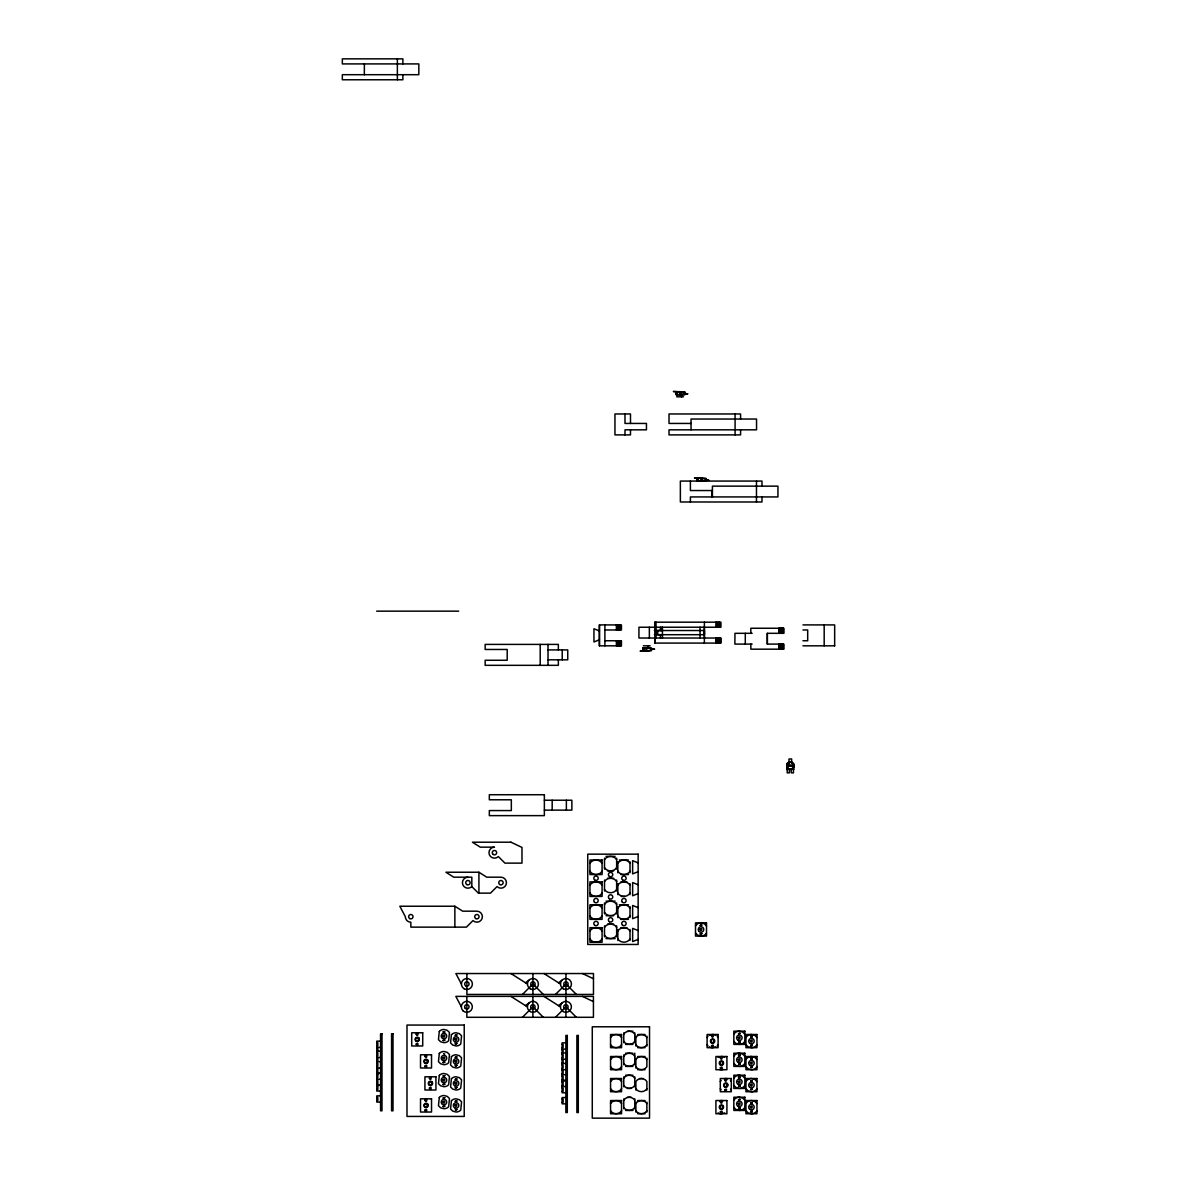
<?xml version="1.0" encoding="UTF-8"?>
<svg xmlns="http://www.w3.org/2000/svg" width="1177" height="1177" viewBox="0 0 1177 1177"><rect width="100%" height="100%" fill="white"/><g stroke="black" fill="none" stroke-linecap="round" stroke-linejoin="round"><path stroke-width="1.5" d="M704.376 643.083L704.376 622.177M745.291 644.099L745.291 633.314M750.838 644.099L750.838 649.174L783.823 649.174L783.823 644.099L767.33 644.099L767.33 633.314L783.823 633.314L783.823 628.253L750.808 628.253L750.838 633.314M778.821 649.174L778.821 644.099M778.806 633.314L778.806 628.253M779.292 649.174L779.292 644.099M779.277 633.314L779.277 628.253M779.777 649.174L779.777 644.099M779.762 633.314L779.762 628.253M780.248 644.099L780.557 649.174M780.233 633.314L780.233 628.253M780.719 649.174L780.719 644.099M780.719 633.314L780.719 628.253M781.19 649.174L781.19 644.099M781.175 633.314L781.175 628.253M781.646 649.174L781.646 644.099M781.646 633.314L781.646 628.253M782.102 649.174L782.102 644.099M782.102 633.314L782.102 628.253M782.543 649.174L782.543 644.099M782.543 633.314L782.543 628.253M782.985 649.174L782.985 644.099M782.985 633.314L782.985 628.253M783.411 649.174L783.411 644.099M783.411 633.314L783.411 628.253M656.03 638.022L656.03 622.177M790.9 766.212L792.915 766.242L792.915 765.035C791.327 767.124 787.545 764.52 791.65 765.491M793.901 765.638C794.078 770.229 786.574 770.229 786.751 765.638M417.776 1040.909L418.821 1038.938L418.041 1037.937M426.589 1062.934L427.619 1060.963L426.854 1059.962M430.988 1084.944L432.033 1082.972L431.253 1081.972M426.589 1106.968L427.619 1104.997L426.854 1103.982M713.159 1042.631L714.204 1040.674L713.424 1039.659M721.957 1064.655L723.002 1062.684L722.237 1061.683M726.371 1086.665L727.401 1084.694L726.636 1083.693M721.957 1108.69L723.002 1106.718L722.237 1105.718M589.942 863.329C592.487 858.989 599.52 858.989 602.08 863.329M604.507 859.696C607.052 855.341 614.085 855.341 616.645 859.696M589.942 885.207C592.487 880.867 599.52 880.867 602.08 885.207M602.08 871.245C599.52 875.585 592.487 875.585 589.942 871.245M617.851 863.329C620.411 858.989 627.444 858.989 630.004 863.329M604.507 881.573C607.052 877.218 614.085 877.218 616.645 881.573M616.645 867.596C614.085 871.951 607.052 871.951 604.507 867.596M589.942 908.114C592.487 903.759 599.52 903.759 602.08 908.114M602.08 893.108C599.52 897.462 592.487 897.462 589.942 893.108M617.851 885.207C620.411 880.867 627.444 880.867 630.004 885.207M604.507 904.466C607.052 900.125 614.085 900.125 616.645 904.466M630.004 871.245C627.444 875.585 620.411 875.585 617.851 871.245M616.645 889.474C614.085 893.814 607.052 893.814 604.507 889.474M589.942 931.022C592.487 926.667 599.52 926.667 602.08 931.022M602.08 916.015C599.461 920.267 592.502 920.414 589.942 916.015M617.851 908.114C620.411 903.759 627.444 903.759 630.004 908.114M630.004 893.108C627.444 897.462 620.411 897.462 617.851 893.108M604.507 927.373C607.052 923.033 614.085 923.033 616.645 927.373M616.645 912.381C614.085 916.721 607.052 916.721 604.507 912.381M602.08 938.922C599.52 943.277 592.487 943.277 589.942 938.922M617.851 931.022C620.411 926.667 627.444 926.667 630.004 931.022M630.004 916.015C627.444 920.37 620.411 920.37 617.851 916.015M616.645 935.288C614.085 939.629 607.052 939.629 604.507 935.288M630.004 938.922C627.444 943.277 620.411 943.277 617.851 938.922M695.504 925.887L696.343 924.813A6.606 6.606 0 0 1 701.006 922.871L704.317 923.754L706.509 925.887M610.554 1037.511C612.879 1033.568 619.249 1033.568 621.559 1037.511M623.766 1034.215C626.076 1030.272 632.461 1030.272 634.771 1034.215M706.509 933.067L705.685 934.155A6.606 6.606 0 0 1 701.006 936.083L697.711 935.2L695.504 933.067M621.559 1044.676C619.249 1048.619 612.879 1048.619 610.554 1044.676M610.554 1059.521C612.879 1055.578 619.249 1055.578 621.559 1059.521M635.874 1037.511C638.184 1033.568 644.569 1033.568 646.879 1037.511M634.771 1041.38C632.461 1045.323 626.076 1045.323 623.766 1041.38M623.766 1056.225C626.076 1052.282 632.461 1052.282 634.771 1056.225M621.559 1066.7C619.249 1070.643 612.879 1070.643 610.554 1066.7M610.554 1081.545C612.879 1077.602 619.249 1077.602 621.559 1081.545M646.879 1044.676C644.569 1048.619 638.184 1048.619 635.874 1044.676M635.874 1059.521C638.184 1055.578 644.569 1055.578 646.879 1059.521M634.771 1063.39C632.461 1067.333 626.076 1067.333 623.766 1063.39M623.766 1078.235C626.076 1074.292 632.461 1074.292 634.771 1078.235M621.559 1088.71C619.19 1092.565 612.879 1092.697 610.554 1088.71M610.554 1103.555C612.879 1099.612 619.249 1099.612 621.559 1103.555M634.771 1085.415C632.461 1089.358 626.076 1089.358 623.766 1085.415M623.766 1100.26C626.076 1096.317 632.461 1096.317 634.771 1100.26M621.559 1110.72C619.249 1114.663 612.879 1114.663 610.554 1110.72M646.879 1088.71C644.569 1092.653 638.184 1092.653 635.874 1088.71M635.874 1103.555C638.184 1099.612 644.569 1099.612 646.879 1103.555M634.771 1107.425C632.461 1111.368 626.076 1111.368 623.766 1107.425M646.879 1110.72C644.569 1114.663 638.184 1114.663 635.874 1110.72M707.097 1037.511L707.936 1036.422M717.279 1045.764L718.102 1044.676M733.845 1034.215L734.683 1033.126A6.606 6.606 0 0 1 739.347 1031.184L742.658 1032.067L744.85 1034.215M745.953 1037.511L746.792 1036.422A6.606 6.606 0 0 1 751.456 1034.495L754.766 1035.377L756.958 1037.511M744.85 1041.38L744.011 1042.469A6.606 6.606 0 0 1 739.347 1044.396L736.052 1043.513L733.845 1041.38M733.845 1056.225L734.683 1055.136A6.606 6.606 0 0 1 739.347 1053.209L742.658 1054.092L744.85 1056.225M720.309 1081.545L721.148 1080.457M756.958 1044.676L756.134 1045.764A6.606 6.606 0 0 1 751.456 1047.692L748.16 1046.809L745.953 1044.676M745.953 1059.521L746.792 1058.447A6.606 6.606 0 0 1 751.456 1056.505L754.766 1057.387L756.958 1059.521M744.85 1063.39L744.011 1064.479A6.606 6.606 0 0 1 739.347 1066.406L736.052 1065.523L733.845 1063.39M733.845 1078.235L734.683 1077.146A6.606 6.606 0 0 1 739.347 1075.219L742.658 1076.102L744.85 1078.235M750.499 1057.608L752.412 1057.608M738.391 1076.322L740.304 1076.322M730.476 1089.799L731.314 1088.71M756.958 1066.7L756.134 1067.774A6.606 6.606 0 0 1 751.456 1069.716L748.16 1068.834L745.953 1066.7M745.953 1081.545L746.792 1080.457A6.606 6.606 0 0 1 751.456 1078.515L754.766 1079.412L756.958 1081.545M744.85 1085.415L744.011 1086.489A6.606 6.606 0 0 1 739.347 1088.431L736.052 1087.548L733.845 1085.415M733.845 1100.26L734.683 1099.171A6.606 6.606 0 0 1 739.347 1097.229L742.658 1098.126L744.85 1100.26M740.304 1109.337L738.391 1109.337M756.958 1088.71L756.134 1089.799A6.606 6.606 0 0 1 751.456 1091.726L748.16 1090.844L745.953 1088.71M745.953 1103.555L746.792 1102.466A6.606 6.606 0 0 1 751.456 1100.539L754.766 1101.422L756.958 1103.555M744.85 1107.425L744.011 1108.513A6.606 6.606 0 0 1 739.347 1110.441L736.052 1109.558L733.845 1107.425M756.958 1110.72L756.134 1111.809A6.606 6.606 0 0 1 751.456 1113.751L748.16 1112.868L745.953 1110.72M522.47 994.447L532.931 984.001L543.391 994.447M522.441 1017.296L532.887 1006.835L543.347 1017.296M555.5 994.447L565.96 984.001L576.406 994.447M555.456 1017.296L565.916 1006.835L576.377 1017.296M525.53 982.795L529.047 980.103M525.486 1005.629L529.003 1002.936M558.56 982.795L562.062 980.103M558.516 1005.629L562.017 1002.936M701.786 935.215L700.227 935.215M740.127 1043.528L738.567 1043.528M738.567 1054.077L740.127 1054.077M752.235 1112.868L750.676 1112.868M709.304 1035.377L712.6 1034.495A6.606 6.606 0 0 1 715.91 1035.377M715.91 1046.809L712.6 1047.692A6.606 6.606 0 0 1 709.304 1046.809M750.911 1035.186L752 1035.186M718.102 1057.387L721.413 1056.505A6.606 6.606 0 0 1 724.708 1057.387M752 1047L750.911 1047M724.708 1112.868L721.413 1113.751A6.606 6.606 0 0 1 718.102 1112.868M599.461 639.773L593.944 641.965L593.944 628.753L599.461 630.96M638.14 871.686L632.637 873.893L632.637 860.681L638.14 862.888M638.14 893.564L632.637 895.771L632.637 882.559L638.14 884.766M638.14 916.471L632.637 918.678L632.637 905.466L638.14 907.658M638.14 939.378L632.637 941.571L632.637 928.373L638.14 930.566M380.568 1047.398L376.817 1047.398M376.817 1051.208L380.568 1051.208M380.568 1057.476L376.817 1057.476M376.817 1061.713L380.568 1061.713M380.568 1067.98L376.817 1067.98M376.817 1072.983L380.568 1072.983M380.568 1079.25L376.817 1079.25M376.817 1084.797L380.568 1084.797M380.568 1091.064L376.817 1091.064L376.817 1041.13L380.568 1041.13M565.872 1049.119L562.12 1049.119M562.12 1052.929L565.872 1052.929M380.568 1102.113L376.817 1102.113L376.817 1095.831L380.568 1095.831M565.872 1059.212L562.12 1059.212M562.12 1063.434L565.872 1063.434M565.872 1069.702L562.12 1069.702M562.12 1074.704L565.872 1074.704M565.872 1080.972L562.12 1080.972M562.12 1086.518L565.872 1086.518M565.872 1092.786L562.12 1092.786L562.12 1042.851L565.872 1042.851M565.872 1103.835L562.12 1103.835L562.12 1097.553L565.872 1097.553M789.399 762.181L791.253 762.181M723.119 1069.496L721.413 1069.716A6.606 6.606 0 0 1 719.691 1069.496M724.105 1078.75L725.812 1078.515A6.606 6.606 0 0 1 727.518 1078.75M719.691 1100.76L721.413 1100.539A6.606 6.606 0 0 1 723.119 1100.76M646.408 650.44L645.276 650.454L648.292 650.44M444.788 1054.018L443.552 1053.68M662.445 627.223L662.445 634.697L657.737 634.712L657.693 630.534M704.405 638.022L704.405 627.238L700.035 627.223L638.934 627.238L638.934 638.022L720.942 638.022L720.942 643.083L654.853 643.083L654.853 622.177L720.942 622.177L720.942 627.238L704.376 627.238M657.737 630.534L704.42 630.519L704.449 634.697L654.397 634.712M646.423 648.027L646.482 651.102L647.556 650.66M678.54 392.176L680.115 391.956M683.866 393.383L687.898 393.824L683.19 393.824M676.495 394.825L683.602 394.604M676.657 396.796L683.44 396.796M691.061 423.44L669.022 423.44L669.022 413.966L740.583 413.966L740.583 419.041M704.994 479.863L709.025 480.304L704.994 480.304M697.623 481.29L703.964 481.069M712.423 490.544L690.399 490.544L690.399 481.069M376.655 611.157L458.662 611.157M802.949 624.899L834.67 624.913L834.655 645.82M604.919 629.975L621.456 629.975L621.456 624.913L599.387 624.913L599.387 645.82L621.456 645.82L621.427 640.759L604.919 640.759M802.949 629.975L807.687 629.975L807.687 640.759L802.949 640.759M654.397 630.534L662.445 630.519M752.147 633.314L734.963 633.314L734.875 644.099L752.147 644.099M643.392 645.82L650.175 645.82M802.949 645.82L834.67 645.82M643.231 647.806L650.322 648.027M649.925 648.792L654.647 649.233L651.411 648.792M548.026 649.91L567.741 649.91L567.741 659.826L548.026 659.826M789.502 765.638L791.15 765.638M544.362 800.228L571.875 800.228L571.875 810.129L544.362 810.129M606.023 856.356L615.13 856.356M619.382 860.004L628.474 860.004M607.538 870.936L613.614 870.936M478.921 872.231L445.906 872.231L453.719 877.189L471.815 877.189L471.815 886.575L478.377 893.137L490.485 893.137L497.047 886.575A5.502 5.502 0 0 0 506.022 884.795A5.502 5.502 0 0 0 500.946 877.189L486.748 877.189L478.921 872.231L478.921 893.137M620.897 874.57L628.474 874.57M607.538 878.233L613.614 878.233M620.897 881.882L626.958 881.882M621.324 896.447L624.796 896.447M606.023 901.141L615.13 901.141M619.382 904.789L628.474 904.789M454.866 906.231L399.827 906.231L405.329 916.677A5.502 5.502 0 0 0 410.832 922.179L410.832 927.138L466.43 927.138L472.992 920.576A5.502 5.502 0 0 0 481.967 918.781A5.502 5.502 0 0 0 476.876 911.175L462.693 911.175L454.866 906.231L454.866 927.138M606.023 915.706L613.614 915.706M620.897 919.355L628.474 919.355M607.538 924.048L613.614 924.048M620.897 927.682L626.958 927.682M606.023 938.613L615.13 938.613M627.429 1031.184L632.932 1031.184M443.14 1031.994L444.788 1031.979M637.713 1034.495L645.04 1034.495M376.817 1042.616L377.817 1042.616L377.817 1045.912L376.817 1045.912M562.12 1044.337L563.106 1044.337L563.106 1047.633L562.12 1047.633M625.605 1044.396L632.932 1044.396M637.713 1047.692L645.04 1047.692M376.817 1048.089L377.817 1048.089L377.817 1051.399L376.817 1051.399M562.12 1049.825L563.106 1049.825L563.106 1053.121L562.12 1053.121M376.817 1052.694L377.817 1052.694L377.817 1055.99L376.817 1055.99M625.605 1053.209L632.932 1053.209M562.12 1054.415L563.106 1054.415L563.106 1057.726L562.12 1057.726M637.713 1056.505L645.04 1056.505M376.817 1057.991L377.817 1057.991L377.817 1061.286L376.817 1061.286M752.28 1059.02L750.632 1058.711L752.28 1059.035M562.12 1059.712L563.106 1059.712L563.106 1063.008L562.12 1063.008M376.817 1063.199L377.817 1063.199L377.817 1066.494L376.817 1066.494M562.12 1064.92L563.106 1064.92L563.106 1068.216L562.12 1068.216M456.897 1065.465L455.249 1065.788L456.897 1065.465M625.605 1066.406L632.932 1066.406M376.817 1068.51L377.817 1068.51L377.817 1071.82L376.817 1071.82M637.713 1069.716L645.04 1069.716M562.12 1070.231L563.106 1070.231L563.106 1073.542L562.12 1073.542M376.817 1074.469L377.817 1074.469L377.817 1077.764L376.817 1077.764M625.605 1075.219L632.932 1075.219M562.12 1076.19L563.106 1076.19L563.106 1079.486L562.12 1079.486M639.538 1078.515L643.216 1078.515M376.817 1080.28L377.817 1080.28L377.817 1083.59L376.817 1083.59M562.12 1082.001L563.106 1082.001L563.121 1085.312L562.12 1085.312M376.817 1086.283L377.817 1086.283L377.817 1089.578L376.817 1089.578M562.12 1088.004L563.121 1088.004L563.121 1091.3L562.12 1091.3M627.429 1088.431L631.107 1088.431M376.817 1097.317L377.817 1097.317L377.817 1100.627L376.817 1100.627M627.429 1097.229L631.107 1097.229M562.12 1099.038L563.121 1099.038L563.121 1102.349L562.12 1102.349M637.713 1100.539L645.04 1100.539M625.605 1110.441L632.932 1110.441M637.713 1113.751L645.04 1113.751M789.738 765.05L787.737 765.035L787.737 766.242L789.738 766.212L789.002 765.786M679.982 392.176L681.557 392.176L680.806 391.956M767.33 633.314L767.33 644.099M563.989 1080.074L565.872 1080.515M376.817 1073.306L378.7 1073.748M376.817 1085.076L378.7 1085.503M582.468 973.541L593.473 978.764M582.424 996.375L593.429 1001.612M543.936 973.541L560.458 984.001M510.921 973.541L527.428 984.001M543.906 996.375L560.414 1006.835M510.877 996.375L527.384 1006.835M711.438 1042.263L711.776 1042.528A1.648 1.648 0 0 0 714.248 1041.101A1.648 1.648 0 0 0 711.776 1039.659A1.648 1.648 0 0 0 711.776 1042.528M720.236 1064.273L720.589 1064.538A1.648 1.648 0 0 0 723.061 1063.111A1.648 1.648 0 0 0 720.589 1061.683A1.648 1.648 0 0 0 720.589 1064.538M724.649 1086.297L724.988 1086.562A1.648 1.648 0 0 0 727.46 1085.12A1.648 1.648 0 0 0 724.988 1083.693A1.648 1.648 0 0 0 724.988 1086.562M720.236 1108.307L720.589 1108.572A1.648 1.648 0 0 0 723.061 1107.145A1.648 1.648 0 0 0 720.589 1105.718A1.648 1.648 0 0 0 720.589 1108.572M416.055 1040.542A1.648 1.648 0 0 0 418.821 1039.791A1.648 1.648 0 0 0 416.79 1037.776A1.648 1.648 0 0 0 416.055 1040.542L416.393 1040.806M424.868 1062.551L425.206 1062.816A1.648 1.648 0 0 0 427.678 1061.389A1.648 1.648 0 0 0 425.206 1059.962A1.648 1.648 0 0 0 425.206 1062.816M429.267 1084.576L429.605 1084.826A1.648 1.648 0 0 0 432.077 1083.399A1.648 1.648 0 0 0 429.605 1081.972A1.648 1.648 0 0 0 429.605 1084.826M424.868 1106.586L425.206 1106.851A1.648 1.648 0 0 0 427.678 1105.424A1.648 1.648 0 0 0 425.206 1103.982A1.648 1.648 0 0 0 425.206 1106.851M717.279 1036.422L718.102 1037.511M707.097 1044.676L707.936 1045.764M730.476 1080.457L731.314 1081.545M720.309 1088.71L721.148 1089.799M635.874 1066.7C638.184 1070.643 644.569 1070.643 646.879 1066.7L646.879 1058.152M461.384 984.001L455.882 973.541L593.473 973.541L593.473 994.447L466.886 994.447L466.886 973.541M461.34 1006.835L455.837 996.375L593.429 996.375L593.429 1017.296L466.842 1017.296L466.842 996.375M656.016 630.519L656.03 634.697M660.415 627.238L660.415 630.519M824.18 624.913L824.18 645.82M793.46 769.375L793.46 772.848L791.253 772.848L791.253 769.375M791.65 763.814L791.65 758.974L789.002 758.974L789.002 763.814M789.384 769.375L789.384 772.848L787.192 772.848L787.192 769.375M761.975 486.145L761.975 481.069L680.365 481.069L680.365 501.99L761.975 501.99L761.975 496.929M756.473 481.069L756.473 501.99M751.868 1036.687L751.044 1036.687M751.868 1045.5L751.044 1045.5M751.868 1058.711L751.044 1058.711M751.868 1067.51L751.044 1067.51M751.868 1080.721L751.044 1080.721M751.868 1089.534L751.044 1089.534M751.868 1102.746L751.044 1102.746M751.868 1111.544L751.044 1111.544M740.583 429.826L740.583 434.887L669.022 434.887L669.022 429.826L756.546 429.826L756.546 419.041L691.031 419.041L691.061 429.826M739.759 1033.391L738.935 1033.391M739.759 1042.189L738.935 1042.189M739.759 1055.401L738.935 1055.401M739.759 1064.214L738.935 1064.214M739.759 1077.426L738.935 1077.426M739.759 1086.224L738.935 1086.224M739.759 1099.436L738.935 1099.436M739.759 1108.248L738.935 1108.248M735.081 413.966L735.081 434.887M720.486 638.022L720.486 643.083M720.059 638.022L720.059 643.083M719.633 622.177L719.633 627.238M719.633 638.022L719.633 643.083M719.176 638.022L719.176 643.083M718.72 638.022L718.72 643.083M718.264 622.177L718.264 627.238M718.264 638.022L718.264 643.083M717.793 638.022L717.793 643.083M717.323 638.022L717.323 643.083M716.852 622.177L716.852 627.238M716.852 638.022L716.852 643.083M716.366 638.022L716.366 643.083M715.881 622.177L715.881 627.238M715.881 638.022L715.881 643.083M712.423 496.929L712.423 486.145L777.938 486.145L777.938 496.929L690.399 496.929L690.399 501.99M711.864 490.544L711.864 496.929M705.965 481.069L705.965 478.436L694.489 477.994L704.479 478.436M705.803 478.436L705.803 481.069M702.478 478.436L702.478 481.29M701.477 478.436L700.874 477.994L700.815 481.069M701.418 925.078L700.595 925.078M701.418 933.876L700.595 933.876M700.035 627.223L700.035 638.022M698.299 478.436L698.447 481.069M697.843 478.436L697.843 481.29M697.623 478.436L697.623 481.069M697.358 478.436L697.358 481.069M697.24 478.436L697.24 481.069M684.676 391.956L684.676 394.604M683.866 393.824L683.866 394.604M683.351 391.956L673.362 391.514L684.837 391.956L684.837 394.604L676.113 394.604L676.113 391.956M681.351 391.956L681.557 396.796M679.717 391.514L679.688 394.604M677.319 394.604L677.202 391.956L677.172 394.604M676.716 391.956L676.716 394.825M676.495 391.956L676.495 394.604M676.231 391.956L676.231 394.604M662.445 634.697L662.445 638.022M662.107 627.238L662.107 630.534M660.444 634.697L660.444 638.022M654.898 622.177L654.898 627.238M654.898 638.022L654.898 643.083M650.616 648.027L650.616 649.233M650.072 650.66L640.097 651.102L651.572 650.66L651.572 648.027L642.848 648.027L642.966 650.66M649.351 627.238L649.351 638.022M648.292 645.82L648.292 648.027M646.879 1036.143L646.879 1046.044M646.879 1090.079L646.879 1081.545C644.569 1077.602 638.184 1077.602 635.874 1081.545L635.874 1090.079M646.879 1102.187L646.879 1112.088M643.907 648.027L644.054 650.66M643.451 647.806L643.451 650.66M643.231 648.027L643.231 650.66M635.874 1036.143L635.874 1046.044M635.874 1058.152L635.874 1068.069M635.874 1102.187L635.874 1112.088M634.771 1032.832L634.771 1042.748M634.771 1053.209L634.771 1064.758M634.771 1076.867L634.771 1086.783M634.771 1098.891L634.771 1108.793M630.489 423.44L630.489 413.966L614.953 413.966L614.953 434.887L630.489 434.887L630.489 429.826M630.004 861.829L630.004 872.745M630.004 883.692L630.004 894.623M630.004 906.599L630.004 917.53M630.004 929.506L630.004 940.438M624.987 413.966L624.987 423.44L646.453 423.44L646.453 429.826L624.987 429.826L624.987 434.887M623.766 1032.832L623.766 1042.748M623.766 1054.857L623.766 1064.758M623.766 1076.867L623.766 1086.783M623.766 1098.891L623.766 1108.793M621 640.759L621 645.82M620.573 640.759L620.573 645.82M620.132 624.913L620.132 629.975M620.147 640.759L620.147 645.82M619.69 640.759L619.69 645.82M619.234 640.759L619.234 645.82M618.778 624.913L618.778 629.975M618.778 640.759L618.778 645.82M618.308 640.759L618.308 645.82M617.837 640.759L617.837 645.82M617.851 861.829L617.851 872.745M617.851 883.692L617.851 894.623M617.851 906.599L617.851 917.53M617.851 929.506L617.851 940.438M617.351 624.913L617.351 629.975M617.366 640.759L617.366 645.82M616.88 640.759L616.88 645.82M616.645 858.18L616.645 869.112M616.645 880.058L616.645 890.989M616.645 902.965L616.645 913.882M616.645 925.872L616.645 936.789M616.395 624.913L616.395 629.975M616.395 640.759L616.395 645.82M604.89 624.913L604.89 645.82M604.507 858.18L604.507 869.112M604.507 880.058L604.507 890.989M604.507 902.965L604.507 913.882M604.507 925.872L604.507 936.789M599.461 624.913L599.461 645.82M566.372 800.228L566.372 810.129M565.96 973.541L565.96 994.447M565.916 996.375L565.916 1017.296M562.223 649.91L562.223 659.826M558.354 649.91L558.354 644.408L485.159 644.408L485.159 649.469L507.213 649.469L507.184 660.268L485.159 660.268L485.159 665.329L558.354 665.329L558.354 659.826M552.175 800.228L552.175 810.129M548.026 644.408L548.026 665.329M540.199 644.408L540.199 665.329M532.931 973.541L532.931 994.447M532.887 996.375L532.887 1017.296M456.485 1034.966L455.661 1034.966M456.485 1043.778L455.661 1043.778M456.485 1056.99L455.661 1056.99M456.485 1065.788L455.661 1065.788M456.485 1079L455.661 1079M456.485 1087.813L455.661 1087.813M456.485 1101.01L455.661 1101.01M456.485 1109.823L455.661 1109.823M444.788 1031.994L443.14 1031.994M444.376 1031.67L443.552 1031.67M444.376 1040.468L443.552 1040.468M444.376 1062.493L443.552 1062.493M444.376 1075.69L443.552 1075.69M444.376 1084.503L443.552 1084.503M444.376 1097.714L443.552 1097.714M444.376 1106.512L443.552 1106.512M402.872 63.911L402.872 58.85L342.33 58.85L342.33 63.911L418.835 63.911L418.835 74.695L342.33 74.695L342.33 79.771L402.872 79.771L402.872 74.695M397.37 58.85L397.37 79.771M364.37 63.911L364.34 74.695M471.815 886.575A5.502 5.502 0 0 1 462.826 884.795A5.502 5.502 0 0 1 467.916 877.189M416.158 1034.127C417.511 1038.335 419.424 1031.17 416.158 1034.127M416.158 1044.043C417.511 1048.236 419.424 1041.071 416.158 1044.043M424.971 1056.152C426.309 1060.359 428.237 1053.18 424.971 1056.152M424.971 1066.053C426.309 1070.261 428.237 1063.096 424.971 1066.053M424.971 1100.186C426.309 1104.379 428.237 1097.214 424.971 1100.186M424.971 1110.088C426.309 1114.295 428.237 1107.116 424.971 1110.088M429.37 1078.161C430.723 1082.369 432.636 1075.204 429.37 1078.161M429.37 1088.078C430.723 1092.271 432.636 1085.106 429.37 1088.078M442.905 1035.789C444.259 1039.982 446.171 1032.817 442.905 1035.789M442.905 1057.799C444.259 1062.007 446.171 1054.827 442.905 1057.799M442.905 1079.809C444.259 1084.017 446.171 1076.852 442.905 1079.809M442.905 1101.834C444.259 1106.042 446.171 1098.862 442.905 1101.834M455.013 1039.085C456.367 1043.293 458.28 1036.113 455.013 1039.085M455.013 1061.095C456.367 1065.303 458.28 1058.138 455.013 1061.095M455.013 1083.12C456.367 1087.327 458.28 1080.148 455.013 1083.12M455.013 1105.129C456.367 1109.337 458.28 1102.172 455.013 1105.129M699.947 929.197C701.301 933.39 703.213 926.225 699.947 929.197M711.541 1035.863C712.879 1040.056 714.807 1032.891 711.541 1035.863M711.541 1045.764C712.879 1049.972 714.807 1042.793 711.541 1045.764M720.339 1057.873C721.692 1062.081 723.62 1054.901 720.339 1057.873M720.339 1067.774C721.692 1071.982 723.62 1064.817 720.339 1067.774M720.339 1101.907C721.692 1106.1 723.62 1098.935 720.339 1101.907M720.339 1111.809C721.692 1116.017 723.62 1108.837 720.339 1111.809M724.752 1079.883C726.091 1084.091 728.019 1076.926 724.752 1079.883M724.752 1089.799C726.091 1093.992 728.019 1086.827 724.752 1089.799M738.288 1037.511C739.627 1041.704 741.554 1034.539 738.288 1037.511M738.288 1059.521C739.627 1063.728 741.554 1056.563 738.288 1059.521M738.288 1081.545C739.627 1085.738 741.554 1078.573 738.288 1081.545M738.288 1103.555C739.627 1107.763 741.554 1100.583 738.288 1103.555M750.396 1040.806C751.735 1045.014 753.663 1037.849 750.396 1040.806M750.396 1062.831C751.735 1067.024 753.663 1059.859 750.396 1062.831M750.396 1084.841C751.735 1089.049 753.663 1081.869 750.396 1084.841M750.396 1106.851C751.735 1111.059 753.663 1103.894 750.396 1106.851M439.301 1031.405L438.462 1039.659L440.669 1041.792L443.964 1042.675A6.606 6.606 0 0 0 448.643 1040.733L449.467 1032.479L447.275 1030.346L443.964 1029.463A6.606 6.606 0 0 0 439.301 1031.405M451.409 1034.701L450.57 1042.954L452.777 1045.088L456.073 1045.97A6.606 6.606 0 0 0 460.751 1044.043L461.575 1035.789L459.383 1033.656L456.073 1032.773A6.606 6.606 0 0 0 451.409 1034.701M439.301 1053.415L438.462 1061.669L440.669 1063.802L443.964 1064.685A6.606 6.606 0 0 0 448.643 1062.757L449.467 1054.504L447.275 1052.37L443.964 1051.473A6.606 6.606 0 0 0 439.301 1053.415M451.409 1056.711L450.57 1064.964L452.777 1067.112L456.073 1067.995A6.606 6.606 0 0 0 460.751 1066.053L461.575 1057.799L459.383 1055.666L456.073 1054.783A6.606 6.606 0 0 0 451.409 1056.711M439.301 1075.425L438.462 1083.679L440.669 1085.827L443.964 1086.709A6.606 6.606 0 0 0 448.643 1084.767L449.467 1076.514L447.275 1074.38L443.964 1073.498A6.606 6.606 0 0 0 439.301 1075.425M451.409 1078.735L450.57 1086.989L452.777 1089.122L456.073 1090.005A6.606 6.606 0 0 0 460.751 1088.078L461.575 1079.824L459.383 1077.676L456.073 1076.793A6.606 6.606 0 0 0 451.409 1078.735M439.301 1097.45L438.462 1105.703L440.669 1107.837L443.964 1108.719A6.606 6.606 0 0 0 448.643 1106.792L449.467 1098.538L447.275 1096.39L443.964 1095.507A6.606 6.606 0 0 0 439.301 1097.45M451.409 1100.745L450.57 1108.999L452.777 1111.132L456.073 1112.03A6.606 6.606 0 0 0 460.751 1110.088L461.575 1101.834L459.383 1099.701L456.073 1098.818A6.606 6.606 0 0 0 451.409 1100.745M788.678 762.063L786.751 763.844L786.751 769.375L793.901 769.375L793.901 763.844L791.974 762.063L788.678 762.063M544.362 794.725L489.323 794.725L489.323 799.786L511.333 799.786L511.333 810.57L489.323 810.57L489.323 815.632L544.362 815.632L544.362 794.725M510.98 842.202L472.448 842.202L480.275 847.16L494.472 847.16A5.502 5.502 0 0 0 489.382 854.767A5.502 5.502 0 0 0 498.357 856.562L504.933 863.124L521.985 863.124L521.985 847.44L510.98 842.202M638.14 854.164L587.735 854.164L587.735 944.454L638.14 944.454L638.14 854.164M602.08 860.004L589.942 860.004L589.942 874.57L602.08 874.57L602.08 860.004M602.08 881.882L589.942 881.882L589.942 896.447L602.08 896.447L602.08 881.882M602.08 904.789L589.942 904.789L589.942 919.355L602.08 919.355L602.08 904.789M706.509 922.871L695.504 922.871L695.504 936.083L706.509 936.083L706.509 922.871M701.83 925.078L700.183 925.402L701.83 925.078M602.08 927.682L589.942 927.682L589.942 942.262L602.08 942.262L602.08 927.682M701.83 933.552L700.183 933.876L701.83 933.552M464.224 1025.064L406.992 1025.064L406.992 1116.429L464.224 1116.429L464.224 1025.064M649.527 1026.785L592.281 1026.785L592.281 1118.15L649.527 1118.15L649.527 1026.785M744.85 1031.184L733.845 1031.184L733.845 1044.396L744.85 1044.396L744.85 1031.184M422.72 1032.773L411.715 1032.773L411.715 1045.97L422.72 1045.97L422.72 1032.773M740.171 1033.391L738.523 1033.715L740.171 1033.391M381.995 1033.744L380.568 1033.744L380.568 1110.808L381.995 1110.808L381.995 1033.744M393 1033.744L391.573 1033.744L391.573 1110.808L393 1110.808L393 1033.744M621.559 1034.495L610.554 1034.495L610.554 1047.692L621.559 1047.692L621.559 1034.495M718.102 1034.495L707.097 1034.495L707.097 1047.692L718.102 1047.692L718.102 1034.495M756.958 1034.495L745.953 1034.495L745.953 1047.692L756.958 1047.692L756.958 1034.495M456.897 1034.966L455.249 1035.304L456.897 1034.966M567.299 1035.466L565.872 1035.466L565.872 1112.53L567.299 1112.53L567.299 1035.466M578.304 1035.466L576.877 1035.466L576.877 1112.53L578.304 1112.53L578.304 1035.466M752.28 1036.687L750.632 1037.025L752.28 1036.687M444.788 1040.144L443.14 1040.468L444.788 1040.144M740.171 1041.866L738.523 1042.189L740.171 1041.866M456.897 1043.44L455.249 1043.778L456.897 1043.44M752.28 1045.176L750.632 1045.5L752.28 1045.161M744.85 1053.209L733.845 1053.209L733.845 1066.406L744.85 1066.406L744.85 1053.209M431.532 1054.783L420.527 1054.783L420.527 1067.995L431.532 1067.995L431.532 1054.783M740.171 1055.401L738.523 1055.74L740.171 1055.401M621.559 1056.505L610.554 1056.505L610.554 1069.716L621.559 1069.716L621.559 1056.505M726.915 1056.505L715.91 1056.505L715.91 1069.716L726.915 1069.716L726.915 1056.505M756.958 1056.505L745.953 1056.505L745.953 1069.716L756.958 1069.716L756.958 1056.505M456.897 1056.99L455.249 1057.314L456.897 1056.99M444.788 1062.154L443.14 1062.493L444.788 1062.154M740.171 1063.89L738.523 1064.214L740.171 1063.876M752.28 1067.186L750.632 1067.51L752.28 1067.186M744.85 1075.219L733.845 1075.219L733.845 1088.431L744.85 1088.431L744.85 1075.219M444.788 1075.69L443.14 1076.028L444.788 1075.69M435.931 1076.793L424.926 1076.793L424.926 1090.005L435.931 1090.005L435.931 1076.793M740.171 1077.426L738.523 1077.749L740.171 1077.426M621.559 1078.515L610.554 1078.515L610.554 1091.726L621.559 1091.726L621.559 1078.515M731.314 1078.515L720.309 1078.515L720.309 1091.726L731.314 1091.726L731.314 1078.515M756.958 1078.515L745.953 1078.515L745.953 1091.726L756.958 1091.726L756.958 1078.515M456.897 1079L455.249 1079.324L456.897 1079M752.28 1080.721L750.632 1081.06L752.28 1080.721M444.788 1084.179L443.14 1084.503L444.788 1084.179M740.171 1085.9L738.523 1086.224L740.171 1085.9M456.897 1087.474L455.249 1087.813L456.897 1087.474M752.28 1089.196L750.632 1089.534L752.28 1089.196M744.85 1097.229L733.845 1097.229L733.845 1110.441L744.85 1110.441L744.85 1097.229M444.788 1097.714L443.14 1098.038L444.788 1097.714M431.532 1098.818L420.527 1098.818L420.527 1112.03L431.532 1112.03L431.532 1098.818M740.171 1099.436L738.523 1099.759L740.171 1099.436M621.559 1100.539L610.554 1100.539L610.554 1113.751L621.559 1113.751L621.559 1100.539M726.915 1100.539L715.91 1100.539L715.91 1113.751L726.915 1113.751L726.915 1100.539M756.958 1100.539L745.953 1100.539L745.953 1113.751L756.958 1113.751L756.958 1100.539M456.897 1101.01L455.249 1101.348L456.897 1101.01M752.28 1102.746L750.632 1103.07L752.28 1102.746M444.788 1106.189L443.14 1106.512L444.788 1106.189M740.171 1107.91L738.523 1108.248L740.171 1107.91M456.897 1109.499L455.249 1109.823L456.897 1109.484M752.28 1111.22L750.632 1111.544L752.28 1111.22M714.159 1039.541L713.703 1039.188A2.207 2.207 0 0 0 711.04 1042.645L711.496 1042.999A2.207 2.207 0 0 0 714.159 1039.541M722.958 1061.551L722.501 1061.198A2.207 2.207 0 0 0 719.853 1064.67L720.309 1065.023A2.207 2.207 0 0 0 722.958 1061.551M727.371 1083.576L726.915 1083.223A2.207 2.207 0 0 0 724.252 1086.68L724.708 1087.033A2.207 2.207 0 0 0 727.371 1083.576M722.958 1105.586L722.501 1105.232A2.207 2.207 0 0 0 719.853 1108.705L720.309 1109.043A2.207 2.207 0 0 0 722.958 1105.586M418.777 1037.82L418.321 1037.467A2.207 2.207 0 0 0 415.672 1040.924L416.128 1041.277A2.207 2.207 0 0 0 418.777 1037.82M427.589 1059.83L427.133 1059.477A2.207 2.207 0 0 0 424.47 1062.949L424.926 1063.287A2.207 2.207 0 0 0 427.589 1059.83M431.988 1081.84L431.532 1081.501A2.207 2.207 0 0 0 428.869 1084.959L429.325 1085.312A2.207 2.207 0 0 0 431.988 1081.84M427.589 1103.864L427.133 1103.511A2.207 2.207 0 0 0 424.47 1106.968L424.926 1107.322A2.207 2.207 0 0 0 427.589 1103.864M750.087 1065.494A2.751 2.751 0 0 0 754.207 1063.111A2.751 2.751 0 0 0 750.087 1060.727A2.751 2.751 0 0 0 750.087 1065.494M609.48 921.782A2.207 2.207 0 0 0 612.776 919.884A2.207 2.207 0 0 0 609.48 917.972A2.207 2.207 0 0 0 609.48 921.782M609.48 898.875A2.207 2.207 0 0 0 612.776 896.977A2.207 2.207 0 0 0 609.48 895.064A2.207 2.207 0 0 0 609.48 898.875M609.48 876.482A2.207 2.207 0 0 0 612.776 874.585A2.207 2.207 0 0 0 609.48 872.672A2.207 2.207 0 0 0 609.48 876.482M622.824 880.131A2.207 2.207 0 0 0 626.135 878.219A2.207 2.207 0 0 0 622.824 876.321A2.207 2.207 0 0 0 622.824 880.131M622.368 902.171A2.207 2.207 0 0 0 626.061 901.185A2.207 2.207 0 0 0 623.354 898.492A2.207 2.207 0 0 0 622.368 902.171M622.824 925.431A2.207 2.207 0 0 0 626.135 923.518A2.207 2.207 0 0 0 622.824 921.606A2.207 2.207 0 0 0 622.824 925.431M594.9 880.131A2.207 2.207 0 0 0 598.21 878.219A2.207 2.207 0 0 0 594.9 876.321A2.207 2.207 0 0 0 594.9 880.131M594.9 925.431A2.207 2.207 0 0 0 598.21 923.518A2.207 2.207 0 0 0 594.9 921.606A2.207 2.207 0 0 0 594.9 925.431M594.444 902.171A2.207 2.207 0 0 0 598.137 901.185A2.207 2.207 0 0 0 595.43 898.492A2.207 2.207 0 0 0 594.444 902.171M464.135 988.768A5.502 5.502 0 0 0 472.389 984.001A5.502 5.502 0 0 0 464.135 979.235A5.502 5.502 0 0 0 464.135 988.768M530.18 988.768A5.502 5.502 0 0 0 538.433 984.001A5.502 5.502 0 0 0 530.18 979.235A5.502 5.502 0 0 0 530.18 988.768M563.209 988.768A5.502 5.502 0 0 0 571.463 984.001A5.502 5.502 0 0 0 563.209 979.235A5.502 5.502 0 0 0 563.209 988.768M465.783 985.899A2.207 2.207 0 0 0 469.079 984.001A2.207 2.207 0 0 0 465.783 982.089A2.207 2.207 0 0 0 465.783 985.899M531.827 985.899A2.207 2.207 0 0 0 535.138 984.001A2.207 2.207 0 0 0 531.827 982.089A2.207 2.207 0 0 0 531.827 985.899M564.857 985.899A2.207 2.207 0 0 0 568.153 984.001A2.207 2.207 0 0 0 564.857 982.089A2.207 2.207 0 0 0 564.857 985.899M462.958 1010.734A5.502 5.502 0 0 0 472.154 1008.262A5.502 5.502 0 0 0 465.415 1001.524A5.502 5.502 0 0 0 462.958 1010.734M529.003 1010.734A5.502 5.502 0 0 0 538.213 1008.262A5.502 5.502 0 0 0 531.46 1001.524A5.502 5.502 0 0 0 529.003 1010.734M531.327 1008.395A2.207 2.207 0 0 0 535.02 1007.409A2.207 2.207 0 0 0 532.328 1004.702A2.207 2.207 0 0 0 531.327 1008.395M562.017 1010.734A5.502 5.502 0 0 0 571.228 1008.262A5.502 5.502 0 0 0 564.489 1001.524A5.502 5.502 0 0 0 562.017 1010.734M564.357 1008.395A2.207 2.207 0 0 0 568.035 1007.409A2.207 2.207 0 0 0 565.343 1004.702A2.207 2.207 0 0 0 564.357 1008.395M465.283 1008.395A2.207 2.207 0 0 0 468.976 1007.409A2.207 2.207 0 0 0 466.269 1004.702A2.207 2.207 0 0 0 465.283 1008.395M466.813 884.589A2.207 2.207 0 0 0 470.123 882.691A2.207 2.207 0 0 0 466.813 880.779A2.207 2.207 0 0 0 466.813 884.589M492.913 854.222A2.207 2.207 0 0 0 496.591 853.237A2.207 2.207 0 0 0 493.899 850.544A2.207 2.207 0 0 0 492.913 854.222M409.728 918.59A2.207 2.207 0 0 0 413.039 916.677A2.207 2.207 0 0 0 409.728 914.779A2.207 2.207 0 0 0 409.728 918.59M475.788 918.59A2.207 2.207 0 0 0 479.083 916.677A2.207 2.207 0 0 0 475.788 914.779A2.207 2.207 0 0 0 475.788 918.59M499.842 884.589A2.207 2.207 0 0 0 503.138 882.691A2.207 2.207 0 0 0 499.842 880.779A2.207 2.207 0 0 0 499.842 884.589M788.619 768.596A3.413 3.413 0 0 0 793.739 765.638A3.413 3.413 0 0 0 788.619 762.681A3.413 3.413 0 0 0 788.619 768.596M699.064 931.419A2.751 2.751 0 0 0 703.669 930.183A2.751 2.751 0 0 0 700.3 926.814A2.751 2.751 0 0 0 699.064 931.419M750.087 1043.484A2.751 2.751 0 0 0 754.207 1041.101A2.751 2.751 0 0 0 750.087 1038.717A2.751 2.751 0 0 0 750.087 1043.484M749.514 1109.087A2.751 2.751 0 0 0 754.119 1107.851A2.751 2.751 0 0 0 750.749 1104.482A2.751 2.751 0 0 0 749.514 1109.087M737.979 1040.174A2.751 2.751 0 0 0 742.098 1037.79A2.751 2.751 0 0 0 737.979 1035.407A2.751 2.751 0 0 0 737.979 1040.174M749.514 1087.077A2.751 2.751 0 0 0 754.119 1085.841A2.751 2.751 0 0 0 750.749 1082.472A2.751 2.751 0 0 0 749.514 1087.077M737.979 1084.208A2.751 2.751 0 0 0 742.098 1081.825A2.751 2.751 0 0 0 737.979 1079.441A2.751 2.751 0 0 0 737.979 1084.208M737.979 1062.198A2.751 2.751 0 0 0 742.098 1059.815A2.751 2.751 0 0 0 737.979 1057.432A2.751 2.751 0 0 0 737.979 1062.198M737.979 1106.218A2.751 2.751 0 0 0 742.098 1103.835A2.751 2.751 0 0 0 737.979 1101.451A2.751 2.751 0 0 0 737.979 1106.218M454.705 1063.773A2.751 2.751 0 0 0 458.824 1061.389A2.751 2.751 0 0 0 454.705 1059.006A2.751 2.751 0 0 0 454.705 1063.773M442.596 1060.462A2.751 2.751 0 0 0 446.716 1058.079A2.751 2.751 0 0 0 442.596 1055.695A2.751 2.751 0 0 0 442.596 1060.462M454.705 1041.748A2.751 2.751 0 0 0 458.824 1039.365A2.751 2.751 0 0 0 454.705 1036.981A2.751 2.751 0 0 0 454.705 1041.748M442.596 1038.452A2.751 2.751 0 0 0 446.716 1036.069A2.751 2.751 0 0 0 442.596 1033.686A2.751 2.751 0 0 0 442.596 1038.452M454.705 1085.783A2.751 2.751 0 0 0 458.824 1083.399A2.751 2.751 0 0 0 454.705 1081.016A2.751 2.751 0 0 0 454.705 1085.783M442.596 1082.487A2.751 2.751 0 0 0 446.716 1080.103A2.751 2.751 0 0 0 442.596 1077.72A2.751 2.751 0 0 0 442.596 1082.487M442.596 1104.497A2.751 2.751 0 0 0 446.716 1102.113A2.751 2.751 0 0 0 442.596 1099.73A2.751 2.751 0 0 0 442.596 1104.497M454.705 1107.807A2.751 2.751 0 0 0 458.824 1105.424A2.751 2.751 0 0 0 454.705 1103.04A2.751 2.751 0 0 0 454.705 1107.807"/></g></svg>
